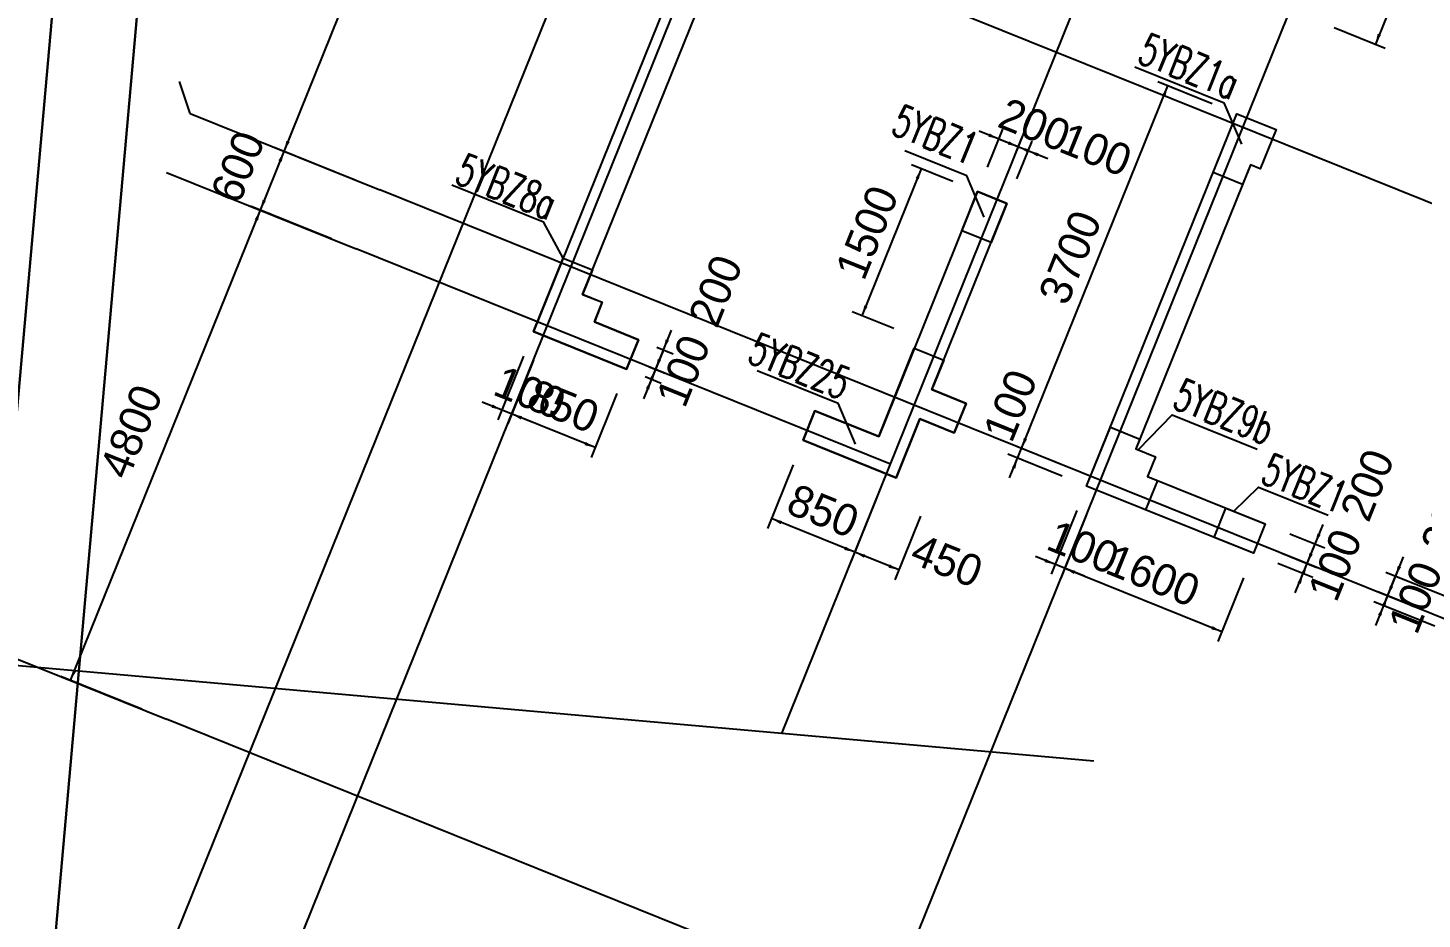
# Model space of a CAD drawing. Extents: x 387171 to 699106, y 11966 to 245688.
# Drawn here: x 522687 to 535876, y 78905 to 87340 of the extents above; entities that cross this region are included whole.
import ezdxf

# ---------------------------------------------------------------- set-up
doc = ezdxf.new("R2010")
doc.units = 0
doc.header["$LTSCALE"] = 100
doc.header["$MEASUREMENT"] = 0
doc.linetypes.add('DASHED', pattern=[19.05, 12.7, -6.35])
for name, color, linetype in [('b边缘构件', 235, 'Continuous'), ('COLU_DASH', 9, 'DASHED'), ('DOTE', 253, 'Continuous'), ('h后浇带', 51, 'Continuous'), ('L-AXIS', 3, 'Continuous'), ('wall-主楼', 2, 'Continuous'), ('Y阴影', 254, 'Continuous'), ('小尺寸', 4, 'Continuous'), ('边缘构件标注', 1, 'Continuous')]:
    doc.layers.add(name, color=color, linetype=linetype)
doc.styles.add('hztxt', font='hztxt')
doc.styles.get("Standard").update_dxf_attribs({"font": 'standard'})
doc.dimstyles.get("Standard").update_dxf_attribs({"dimtxt": 300, "dimasz": 100, "dimexe": 100, "dimexo": 250, "dimgap": 100, "dimtad": 0, "dimtoh": 1, "dimdec": 0, "dimdsep": 46, "dimcen": 0.09, "dimclrt": 7, "dimadec": 0, "dimazin": 0, "dimtfac": 1, "dimtdec": 4, "dimtofl": 0, "dimtmove": 0, "dimatfit": 3, "dimfxl": 1, "dimtolj": 1, "dimtzin": 0, "dimarcsym": 0})

# ---------------------------------------------------------------- blocks, each defined once
blk = doc.blocks.new('*D3878')
at = {"layer": 'L-AXIS', "color": 0, "linetype": 'ByBlock', "lineweight": -2}
for p, q in [((523091, 81163), (524886, 85615)), ((525560, 85343), (524793, 85652)), ((523765, 80891), (522998, 81200))]:
    blk.add_line(p, q, dxfattribs=at)
for points in [[(524886, 85615), (524864, 85516), (524833, 85528)], [(523091, 81163), (523113, 81262), (523144, 81249)]]:
    blk.add_solid(points, dxfattribs=at)
at = {"layer": 'L-AXIS', "color": 7, "linetype": 'Continuous', "lineweight": -2, "insert": (523664, 83520), "char_height": 300, "width": 790, "attachment_point": 5, "rotation": 68.0454, "style": 'hztxt'}
blk.add_mtext('4800', dxfattribs=at)
blk = doc.blocks.new('*D1708')
at = {"layer": 'L-AXIS', "color": 0, "linetype": 'ByBlock', "lineweight": -2}
for p, q in [((524886, 85615), (525110, 86171)), ((525784, 85899), (525017, 86209)), ((525560, 85343), (524793, 85652))]:
    blk.add_line(p, q, dxfattribs=at)
for points in [[(525110, 86171), (525088, 86072), (525057, 86085)], [(524886, 85615), (524908, 85714), (524938, 85701)]]:
    blk.add_solid(points, dxfattribs=at)
at = {"layer": 'L-AXIS', "color": 7, "linetype": 'Continuous', "lineweight": -2, "insert": (524673, 86024), "char_height": 300, "width": 556.67, "attachment_point": 5, "rotation": 68.0454, "style": 'hztxt'}
blk.add_mtext('600', dxfattribs=at)
blk = doc.blocks.new('*D1954')
at = {"layer": 'L-AXIS', "color": 0, "linetype": 'ByBlock', "lineweight": -2}
for p, q in [((525110, 86171), (526456, 89510)), ((527130, 89238), (526363, 89548)), ((525784, 85899), (525017, 86209))]:
    blk.add_line(p, q, dxfattribs=at)
for points in [[(526456, 89510), (526434, 89411), (526403, 89424)], [(525110, 86171), (525132, 86270), (525163, 86258)]]:
    blk.add_solid(points, dxfattribs=at)
at = {"layer": 'L-AXIS', "color": 7, "linetype": 'Continuous', "lineweight": -2, "insert": (525458, 87972), "char_height": 300, "width": 775, "attachment_point": 5, "rotation": 68.0454, "style": 'hztxt'}
blk.add_mtext('3600', dxfattribs=at)
blk = doc.blocks.new('*D93')
at = {"layer": '小尺寸', "color": 0, "linetype": 'ByBlock', "lineweight": -2}
for p, q in [((530715, 82888), (530472, 82285)), ((531132, 82719), (530889, 82116)), ((530927, 82209), (530509, 82377))]:
    blk.add_line(p, q, dxfattribs=at)
for points in [[(530509, 82377), (530608, 82355), (530596, 82325)], [(530927, 82209), (530828, 82231), (530840, 82262)]]:
    blk.add_solid(points, dxfattribs=at)
at = {"layer": '小尺寸', "color": 7, "linetype": 'Continuous', "lineweight": -2, "insert": (531380, 82296), "char_height": 300, "width": 576.67, "attachment_point": 5, "rotation": 338.0454, "style": 'hztxt'}
blk.add_mtext('450', dxfattribs=at)
blk = doc.blocks.new('*D624')
at = {"layer": '小尺寸', "color": 0, "linetype": 'ByBlock', "lineweight": -2}
for p, q in [((529927, 83205), (529684, 82602)), ((530715, 82888), (530472, 82285)), ((530509, 82377), (529721, 82695))]:
    blk.add_line(p, q, dxfattribs=at)
for points in [[(529721, 82695), (529820, 82673), (529808, 82642)], [(530509, 82377), (530410, 82399), (530423, 82430)]]:
    blk.add_solid(points, dxfattribs=at)
at = {"layer": '小尺寸', "color": 7, "linetype": 'Continuous', "lineweight": -2, "insert": (530209, 82768), "char_height": 300, "width": 566.67, "attachment_point": 5, "rotation": 338.0454, "style": 'hztxt'}
blk.add_mtext('850', dxfattribs=at)
blk = doc.blocks.new('*D2352')
at = {"layer": '小尺寸', "color": 0, "linetype": 'ByBlock', "lineweight": -2}
for p, q in [((532702, 82734), (532459, 82131)), ((533980, 81625), (532496, 82224)), ((534186, 82135), (533943, 81533))]:
    blk.add_line(p, q, dxfattribs=at)
for points in [[(532496, 82224), (532595, 82202), (532582, 82171)], [(533980, 81625), (533881, 81647), (533893, 81678)]]:
    blk.add_solid(points, dxfattribs=at)
at = {"layer": '小尺寸', "color": 7, "linetype": 'Continuous', "lineweight": -2, "insert": (533331, 82156), "char_height": 300, "width": 685, "attachment_point": 5, "rotation": 338.0454, "style": 'hztxt'}
blk.add_mtext('1600', dxfattribs=at)
blk = doc.blocks.new('*D2591')
at = {"layer": '小尺寸', "color": 0, "linetype": 'ByBlock', "lineweight": -2}
for p, q in [((532609, 82771), (532366, 82168)), ((532702, 82734), (532459, 82131)), ((532681, 82149), (532218, 82336))]:
    blk.add_line(p, q, dxfattribs=at)
for points in [[(532403, 82261), (532304, 82283), (532317, 82314)], [(532496, 82224), (532595, 82202), (532582, 82171)]]:
    blk.add_solid(points, dxfattribs=at)
at = {"layer": '小尺寸', "color": 7, "linetype": 'Continuous', "lineweight": -2, "insert": (532670, 82423), "char_height": 300, "width": 476.67, "attachment_point": 5, "rotation": 338.0454, "style": 'hztxt'}
blk.add_mtext('100', dxfattribs=at)
blk = doc.blocks.new('*D3952')
at = {"layer": '小尺寸', "color": 0, "linetype": 'ByBlock', "lineweight": -2}
for p, q in [((536667, 90246), (535433, 87185)), ((536510, 90309), (536760, 90208)), ((535044, 87342), (535526, 87148))]:
    blk.add_line(p, q, dxfattribs=at)
for points in [[(536667, 90246), (536645, 90147), (536614, 90159)], [(535433, 87185), (535455, 87284), (535486, 87272)]]:
    blk.add_solid(points, dxfattribs=at)
at = {"layer": '小尺寸', "color": 7, "linetype": 'Continuous', "lineweight": -2, "insert": (535818, 88809), "char_height": 300, "width": 780, "attachment_point": 5, "rotation": 68.0454, "style": 'hztxt'}
blk.add_mtext('3300', dxfattribs=at)
blk = doc.blocks.new('*D2533')
at = {"layer": '小尺寸', "color": 0, "linetype": 'ByBlock', "lineweight": -2}
for p, q in [((528773, 84479), (528549, 83922)), ((528638, 84318), (528791, 84256)), ((528563, 84132), (528716, 84071))]:
    blk.add_line(p, q, dxfattribs=at)
for points in [[(528698, 84293), (528720, 84392), (528751, 84380)], [(528624, 84108), (528602, 84009), (528571, 84021)]]:
    blk.add_solid(points, dxfattribs=at)
at = {"layer": '小尺寸', "color": 7, "linetype": 'Continuous', "lineweight": -2, "insert": (529192, 84851), "char_height": 300, "width": 566.67, "attachment_point": 5, "rotation": 68.0454, "style": 'hztxt'}
blk.add_mtext('200', dxfattribs=at)
blk = doc.blocks.new('*D2787')
at = {"layer": '小尺寸', "color": 0, "linetype": 'ByBlock', "lineweight": -2}
for p, q in [((528698, 84293), (528511, 83830)), ((528526, 84040), (528679, 83978)), ((528563, 84132), (528716, 84071))]:
    blk.add_line(p, q, dxfattribs=at)
for points in [[(528624, 84108), (528646, 84207), (528676, 84194)], [(528586, 84015), (528564, 83916), (528533, 83929)]]:
    blk.add_solid(points, dxfattribs=at)
at = {"layer": '小尺寸', "color": 7, "linetype": 'Continuous', "lineweight": -2, "insert": (528888, 84095), "char_height": 300, "width": 476.67, "attachment_point": 5, "rotation": 68.0454, "style": 'hztxt'}
blk.add_mtext('100', dxfattribs=at)
blk = doc.blocks.new('*D2742')
at = {"layer": '小尺寸', "color": 0, "linetype": 'ByBlock', "lineweight": -2}
for p, q in [((527469, 84196), (527226, 83593)), ((528257, 83878), (528014, 83275)), ((528052, 83368), (527263, 83686))]:
    blk.add_line(p, q, dxfattribs=at)
for points in [[(527263, 83686), (527362, 83664), (527350, 83633)], [(528052, 83368), (527953, 83390), (527965, 83421)]]:
    blk.add_solid(points, dxfattribs=at)
at = {"layer": '小尺寸', "color": 7, "linetype": 'Continuous', "lineweight": -2, "insert": (527751, 83759), "char_height": 300, "width": 566.67, "attachment_point": 5, "rotation": 338.0454, "style": 'hztxt'}
blk.add_mtext('850', dxfattribs=at)
blk = doc.blocks.new('*D2971')
at = {"layer": '小尺寸', "color": 0, "linetype": 'ByBlock', "lineweight": -2}
for p, q in [((527376, 84233), (527133, 83631)), ((527469, 84196), (527226, 83593)), ((527449, 83611), (526985, 83798))]:
    blk.add_line(p, q, dxfattribs=at)
for points in [[(527170, 83723), (527072, 83745), (527084, 83776)], [(527263, 83686), (527362, 83664), (527350, 83633)]]:
    blk.add_solid(points, dxfattribs=at)
at = {"layer": '小尺寸', "color": 7, "linetype": 'Continuous', "lineweight": -2, "insert": (527437, 83886), "char_height": 300, "width": 476.67, "attachment_point": 5, "rotation": 338.0454, "style": 'hztxt'}
blk.add_mtext('100', dxfattribs=at)
blk = doc.blocks.new('*D1833')
at = {"layer": '小尺寸', "color": 0, "linetype": 'ByBlock', "lineweight": -2}
for p, q in [((531974, 83081), (532161, 83544)), ((532508, 83189), (531994, 83396)), ((532470, 83096), (531956, 83304))]:
    blk.add_line(p, q, dxfattribs=at)
for points in [[(532086, 83359), (532108, 83458), (532139, 83446)], [(532049, 83266), (532027, 83167), (531996, 83180)]]:
    blk.add_solid(points, dxfattribs=at)
at = {"layer": '小尺寸', "color": 7, "linetype": 'Continuous', "lineweight": -2, "insert": (531981, 83766), "char_height": 300, "width": 476.67, "attachment_point": 5, "rotation": 68.0454, "style": 'hztxt'}
blk.add_mtext('100', dxfattribs=at)
blk = doc.blocks.new('*D2092')
at = {"layer": '小尺寸', "color": 0, "linetype": 'ByBlock', "lineweight": -2}
for p, q in [((532086, 83359), (533470, 86791)), ((533891, 86621), (533377, 86828)), ((532508, 83189), (531994, 83396))]:
    blk.add_line(p, q, dxfattribs=at)
for points in [[(533470, 86791), (533448, 86692), (533417, 86704)], [(532086, 83359), (532108, 83458), (532139, 83446)]]:
    blk.add_solid(points, dxfattribs=at)
at = {"layer": '小尺寸', "color": 7, "linetype": 'Continuous', "lineweight": -2, "insert": (532546, 85168), "char_height": 300, "width": 780, "attachment_point": 5, "rotation": 68.0454, "style": 'hztxt'}
blk.add_mtext('3700', dxfattribs=at)
blk = doc.blocks.new('*D335')
at = {"layer": '小尺寸', "color": 0, "linetype": 'ByBlock', "lineweight": -2}
for p, q in [((531137, 86006), (530577, 84615)), ((531438, 85885), (531045, 86043)), ((530877, 84493), (530484, 84652))]:
    blk.add_line(p, q, dxfattribs=at)
for points in [[(531137, 86006), (531115, 85907), (531085, 85919)], [(530577, 84615), (530599, 84714), (530629, 84701)]]:
    blk.add_solid(points, dxfattribs=at)
at = {"layer": '小尺寸', "color": 7, "linetype": 'Continuous', "lineweight": -2, "insert": (530625, 85404), "char_height": 300, "width": 690, "attachment_point": 5, "rotation": 68.0454, "style": 'hztxt'}
blk.add_mtext('1500', dxfattribs=at)
blk = doc.blocks.new('*D1069')
at = {"layer": '小尺寸', "color": 0, "linetype": 'ByBlock', "lineweight": -2}
for p, q in [((535437, 81685), (535623, 82149)), ((535995, 81676), (535419, 81908)), ((535878, 81831), (535456, 82001))]:
    blk.add_line(p, q, dxfattribs=at)
for points in [[(535549, 81963), (535571, 82062), (535602, 82050)], [(535511, 81871), (535489, 81772), (535458, 81784)]]:
    blk.add_solid(points, dxfattribs=at)
at = {"layer": '小尺寸', "color": 7, "linetype": 'Continuous', "lineweight": -2, "insert": (535813, 81950), "char_height": 300, "width": 476.67, "attachment_point": 5, "rotation": 68.0454, "style": 'hztxt'}
blk.add_mtext('100', dxfattribs=at)
blk = doc.blocks.new('*D1032')
at = {"layer": '小尺寸', "color": 0, "linetype": 'ByBlock', "lineweight": -2}
for p, q in [((535474, 81778), (535698, 82334)), ((536107, 81954), (535531, 82186)), ((535878, 81831), (535456, 82001))]:
    blk.add_line(p, q, dxfattribs=at)
for points in [[(535623, 82149), (535645, 82248), (535676, 82235)], [(535549, 81963), (535527, 81864), (535496, 81877)]]:
    blk.add_solid(points, dxfattribs=at)
at = {"layer": '小尺寸', "color": 7, "linetype": 'Continuous', "lineweight": -2, "insert": (536118, 82706), "char_height": 300, "width": 566.67, "attachment_point": 5, "rotation": 68.0454, "style": 'hztxt'}
blk.add_mtext('200', dxfattribs=at)
blk = doc.blocks.new('*D3480')
at = {"layer": '小尺寸', "color": 0, "linetype": 'ByBlock', "lineweight": -2}
for p, q in [((534676, 81992), (534863, 82455)), ((534548, 82367), (534881, 82233)), ((534511, 82274), (534843, 82140))]:
    blk.add_line(p, q, dxfattribs=at)
for points in [[(534788, 82270), (534810, 82369), (534841, 82357)], [(534751, 82177), (534729, 82078), (534698, 82091)]]:
    blk.add_solid(points, dxfattribs=at)
at = {"layer": '小尺寸', "color": 7, "linetype": 'Continuous', "lineweight": -2, "insert": (535052, 82257), "char_height": 300, "width": 476.67, "attachment_point": 5, "rotation": 68.0454, "style": 'hztxt'}
blk.add_mtext('100', dxfattribs=at)
blk = doc.blocks.new('*D3722')
at = {"layer": '小尺寸', "color": 0, "linetype": 'ByBlock', "lineweight": -2}
for p, q in [((534713, 82084), (534938, 82641)), ((534623, 82552), (534955, 82418)), ((534548, 82367), (534881, 82233))]:
    blk.add_line(p, q, dxfattribs=at)
for points in [[(534863, 82455), (534885, 82554), (534916, 82542)], [(534788, 82270), (534766, 82171), (534735, 82183)]]:
    blk.add_solid(points, dxfattribs=at)
at = {"layer": '小尺寸', "color": 7, "linetype": 'Continuous', "lineweight": -2, "insert": (535357, 83013), "char_height": 300, "width": 566.67, "attachment_point": 5, "rotation": 68.0454, "style": 'hztxt'}
blk.add_mtext('200', dxfattribs=at)
blk = doc.blocks.new('*D2540')
at = {"layer": '小尺寸', "color": 0, "linetype": 'ByBlock', "lineweight": -2}
for p, q in [((532334, 86101), (531870, 86288)), ((531949, 85948), (532093, 86306)), ((532042, 85911), (532186, 86269))]:
    blk.add_line(p, q, dxfattribs=at)
for points in [[(532056, 86214), (531957, 86236), (531969, 86266)], [(532149, 86176), (532248, 86154), (532235, 86123)]]:
    blk.add_solid(points, dxfattribs=at)
at = {"layer": '小尺寸', "color": 7, "linetype": 'Continuous', "lineweight": -2, "insert": (532789, 86187), "char_height": 300, "width": 476.67, "attachment_point": 5, "rotation": 338.0454, "style": 'hztxt'}
blk.add_mtext('100', dxfattribs=at)
blk = doc.blocks.new('*D2791')
at = {"layer": '小尺寸', "color": 0, "linetype": 'ByBlock', "lineweight": -2}
for p, q in [((532241, 86139), (531685, 86363)), ((531763, 86023), (531908, 86381)), ((531949, 85948), (532093, 86306))]:
    blk.add_line(p, q, dxfattribs=at)
for points in [[(531870, 86288), (531771, 86310), (531784, 86341)], [(532056, 86214), (532155, 86192), (532142, 86161)]]:
    blk.add_solid(points, dxfattribs=at)
at = {"layer": '小尺寸', "color": 7, "linetype": 'Continuous', "lineweight": -2, "insert": (532210, 86421), "char_height": 300, "width": 566.67, "attachment_point": 5, "rotation": 338.0454, "style": 'hztxt'}
blk.add_mtext('200', dxfattribs=at)
blk = doc.blocks.new('后浇带现场')
at = {"color": 6, "lineweight": 30}
for points in [[(703006, 581720), (706851, 625070)], [(703803, 581649), (707583, 624270)]]:
    blk.add_lwpolyline(points, dxfattribs=at)
at = {"layer": 'h后浇带', "color": 1}
blk.add_line((706457, 611569), (703803, 581649), dxfattribs=at)

msp = doc.modelspace()

# ---------------------------------------------------------------- hatches: boundary and pattern name
at = {"layer": 'Y阴影'}
h = msp.add_hatch(dxfattribs=at)
h.set_pattern_fill('ANSI31', color=256, scale=25, angle=-21.95462, style=0)
h.set_pattern_definition([])
h.paths.add_polyline_path([(534176.9, 85858.7), (533898.7, 85970.9), (534123, 86527.3), (534494, 86377.8), (534344.5, 86006.8), (534251.7, 86044.2)], flags=0)
h = msp.add_hatch(dxfattribs=at)
h.set_pattern_fill('ANSI31', color=256, scale=25, angle=-21.95462, style=0)
h.set_pattern_definition([])
h.paths.add_polyline_path([(531948.1, 85678.9), (531798.6, 85308), (531520.3, 85420.1), (531669.9, 85791.1)], flags=0)
h = msp.add_hatch(dxfattribs=at)
h.set_pattern_fill('ANSI31', color=256, scale=25, angle=-21.95462, style=0)
h.set_pattern_definition([])
h.paths.add_polyline_path([(528350.7, 84110.2), (527469.6, 84465.3), (527750, 85160.9), (528028.2, 85048.8), (527934.9, 84817.2), (528120.4, 84742.4), (528045.5, 84556.6), (528462.9, 84388.4)], flags=0)
h = msp.add_hatch(dxfattribs=at)
h.set_pattern_fill('ANSI31', color=256, scale=25, angle=-21.95462, style=0)
h.set_pattern_definition([])
h.paths.add_polyline_path([(531562.4, 83785.9), (531450.2, 83507.6), (531125.6, 83638.5), (530901.3, 83082), (530020.2, 83437.2), (530132.3, 83715.4), (530735.2, 83472.4), (531071.7, 84307.2), (531349.9, 84195), (531237.7, 83916.7)], flags=0)
h = msp.add_hatch(dxfattribs=at)
h.set_pattern_fill('ANSI31', color=256, scale=25, angle=-21.95462, style=0)
h.set_pattern_definition([])
h.paths.add_polyline_path([(532926.6, 83559.4), (533204.9, 83447.2), (533167.6, 83354.8), (533353.1, 83280), (533278.3, 83094.5), (533370.9, 83056.8), (533258.8, 82778.6), (532702.3, 83002.9)], flags=0)
h = msp.add_hatch(dxfattribs=at)
h.set_pattern_fill('ANSI31', color=256, scale=25, angle=-21.95462, style=0)
h.set_pattern_definition([])
h.paths.add_polyline_path([(534391.2, 82645.6), (534279, 82367.3), (533908, 82516.9), (534020.2, 82795.1)], flags=0)

# ---------------------------------------------------------------- linework, layer by layer
at = {"layer": 'b边缘构件'}
for points in [[(534176.9, 85858.7), (533898.7, 85970.9), (534123, 86527.3), (534494, 86377.8), (534344.5, 86006.8), (534251.7, 86044.2), (534176.9, 85858.7)], [(531948.1, 85678.9), (531798.6, 85308), (531520.3, 85420.1), (531669.9, 85791.1), (531948.1, 85678.9)], [(531562.4, 83785.9), (531450.2, 83507.6), (531125.6, 83638.5), (530901.3, 83082), (530020.2, 83437.2), (530132.3, 83715.4), (530735.2, 83472.4), (531071.7, 84307.2), (531349.9, 84195), (531237.7, 83916.7), (531562.4, 83785.9)], [(534391.2, 82645.6), (534279, 82367.3), (533908, 82516.9), (534020.2, 82795.1), (534391.2, 82645.6)]]:
    msp.add_lwpolyline(points, dxfattribs=at)
for points in [[(528350.7, 84110.2), (527469.6, 84465.3), (527750, 85160.9), (528028.2, 85048.8), (527934.9, 84817.2), (528120.4, 84742.4), (528045.5, 84556.6), (528462.9, 84388.4)], [(532926.6, 83559.4), (533204.9, 83447.2), (533167.6, 83354.8), (533353.1, 83280), (533278.3, 83094.5), (533370.9, 83056.8), (533258.8, 82778.6), (532702.3, 83002.9)]]:
    msp.add_lwpolyline(points, close=True, dxfattribs=at)
at = {"layer": 'COLU_DASH'}
msp.add_line((534176.9, 85858.7), (533898.7, 85970.9), dxfattribs=at)
at = {"layer": 'DOTE'}
for p, q in [((529818.1, 80662.4), (536704.5, 97745.8)), ((522455.3, 74700.8), (530841.6, 95505.2)), ((523475.5, 74289.6), (530291.6, 91198.5)), ((528483.9, 72270.7), (535860.8, 90570.9)), ((555881.4, 77648.6), (527362, 89144.9)), ((536727.9, 81488), (526016.1, 85806)), ((530845.9, 83212.1), (525791.8, 85249.5)), ((532770.8, 80400.5), (512310.2, 82215.2)), ((539160.8, 74685), (523997.2, 80797.6))]:
    msp.add_line(p, q, dxfattribs=at)
at = {"layer": 'L-AXIS'}
for p, q in [((524223.5, 86528.6), (524120.5, 86833.6)), ((524223.5, 86528.6), (526016.1, 85806)), ((523999.2, 85972.1), (525791.8, 85249.5)), ((522204.6, 81520.2), (523997.2, 80797.6))]:
    msp.add_line(p, q, dxfattribs=at)
at = {"layer": 'wall-主楼'}
for points in [[(529492.8, 91089.3), (529567.6, 91274.8), (531515.3, 90489.6), (531627.5, 90767.9), (530607.2, 91179.1), (530831.6, 91735.6), (530553.3, 91847.8), (530329, 91291.3), (529216, 91739.9), (528019.6, 88772), (529039.8, 88360.7), (527469.6, 84465.3), (528350.7, 84110.2), (528462.9, 84388.4), (528045.5, 84556.6), (528120.3, 84742.1), (527934.8, 84816.9), (529430.3, 88526.8), (528595.5, 88863.3), (528670.3, 89048.8), (528484.8, 89123.6), (529307.3, 91164)], [(533278.2, 83094.2), (534391.2, 82645.6), (534279, 82367.3), (532702.3, 83002.9), (534123, 86527.3), (534494, 86377.8), (534344.5, 86006.8), (534251.7, 86044.2), (533167.5, 83354.5), (533353, 83279.7)]]:
    msp.add_lwpolyline(points, close=True, dxfattribs=at)
msp.add_lwpolyline([(530020.2, 83437.2), (530901.3, 83082), (531125.6, 83638.5), (531450.2, 83507.6), (531562.4, 83785.9), (531237.7, 83916.7), (531948.1, 85678.9), (531669.9, 85791.1), (530959.5, 84028.9), (530735.2, 83472.4), (530132.3, 83715.4), (530020.2, 83437.2)], dxfattribs=at)
at = {"layer": '边缘构件标注', "color": 200}
for p, q in [((533158.8, 86969.9), (534002.6, 86629.8)), ((534168.7, 86239.4), (534002.6, 86629.8)), ((526698.2, 85854.5), (527565.2, 85505)), ((527750, 85160.9), (527565.2, 85505)), ((529585.6, 84097.6), (530350.7, 83789.1)), ((530516.8, 83398.7), (530350.7, 83789.1)), ((533509.9, 83678.9), (533188.1, 83346.2)), ((533509.9, 83678.9), (534316.4, 83353.8))]:
    msp.add_line(p, q, dxfattribs=at)
for points in [[(531734.2, 85549.5), (531568.1, 85939.9), (530983.8, 86175.5)], [(534094.1, 82765.3), (534329, 82994.1), (534988.4, 82728.3)]]:
    msp.add_lwpolyline(points, dxfattribs=at)

# ---------------------------------------------------------------- block references
at = {"color": 3, "lineweight": 30}
msp.add_blockref('后浇带现场', (-182998.7, -527042.1), dxfattribs=at)

# ---------------------------------------------------------------- texts
at = {"layer": '边缘构件标注', "color": 200, "width": 0.7}
for s, p in [('5YBZ1a', (533168.9, 87018.9)), ('5YBZ1', (530838.6, 86341.9)), ('5YBZ8a', (526710.6, 85879.8)), ('5YBZ25', (529478.9, 84182.6)), ('5YBZ9b', (533499.3, 83749.4)), ('5YBZ1', (534333.3, 83041.1))]:
    msp.add_text(s, height=300, rotation=338.04538, dxfattribs=at).set_placement(p)

# ---------------------------------------------------------------- dimensions: what is measured, and where the dimension line sits
at = {"layer": 'L-AXIS'}
for base, p1, p2, picture, middle in [((526455.8, 89510.2), (526016.1, 85806), (527362, 89144.9), '*D1954', (525458.2, 87971.6)), ((525109.9, 86171.3), (525791.8, 85249.5), (526016.1, 85806), '*D1708', (524673.1, 86023.9)), ((524885.6, 85614.8), (523997.2, 80797.6), (525791.8, 85249.5), '*D3878', (523663.7, 83519.7))]:
    dim = msp.add_linear_dim(base=base, p1=p1, p2=p2, angle=68.04538, dimstyle='Standard', dxfattribs=at)
    dim.commit()
    dim.dimension.update_dxf_attribs({"geometry": picture, "text_midpoint": middle})
at = {"layer": '小尺寸'}
for base, p1, p2, angle, picture, middle in [((535433.2, 87185.2), (536278.2, 90402.6), (534812.5, 87435.4), 68.04538, '*D3952', (535818.2, 88809)), ((533469.8, 86790.7), (532739.7, 83095.7), (534123, 86527.3), 68.04538, '*D2092', (532546.2, 85168.3)), ((531870.3, 86288.3), (531855.4, 85716.3), (531669.9, 85791.1), 158.04538, '*D2791', (531761.5, 86601.8)), ((532055.8, 86213.6), (531948.1, 85678.9), (531855.4, 85716.3), 158.04538, '*D2540', (532429.3, 86332.6)), ((530576.6, 84614.5), (531669.9, 85791.1), (531109, 84399.9), 68.04538, '*D335', (530625.1, 85403.6)), ((528623.6, 84108), (528406, 84411.3), (528331.2, 84225.8), 68.04538, '*D2533', (529011.8, 84402.3)), ((527170.5, 83723.4), (527562.3, 84428), (527469.6, 84465.3), 158.04538, '*D2971', (527076.7, 84030.7)), ((527263.2, 83686), (528350.7, 84110.2), (527562.3, 84428), 158.04538, '*D2742', (527750.9, 83758.9)), ((528586.2, 84015.2), (528331.2, 84225.8), (528293.8, 84133.1), 68.04538, '*D2787', (528742.6, 83734.5)), ((532086.4, 83359), (532702.3, 83002.9), (532739.7, 83095.7), 68.04538, '*D1833', (531835.9, 83406.1)), ((534862.7, 82455.5), (534316.4, 82460.1), (534391.2, 82645.6), 68.04538, '*D3722', (535176.1, 82564.3)), ((535623.5, 82148.8), (536109.9, 81737.1), (536338.9, 81860.4), 68.04538, '*D1032', (535936.9, 82257.6)), ((534788, 82270), (534279, 82367.3), (534316.4, 82460.1), 68.04538, '*D3480', (534907, 81896.5)), ((535548.7, 81963.3), (536226.7, 81582.2), (536109.9, 81737.1), 68.04538, '*D1069', (535667.7, 81589.8))]:
    dim = msp.add_linear_dim(base=base, p1=p1, p2=p2, angle=angle, dimstyle='Standard', dxfattribs=at)
    dim.commit()
    dim.dimension.update_dxf_attribs({"geometry": picture, "text_midpoint": middle})
for p1, p2, picture, middle in [((530808.5, 83119.4), (530020.2, 83437.2), '*D624', (530208.7, 82768.2)), ((531225.9, 82951.2), (530808.5, 83119.4), '*D93', (530811.6, 82525.2)), ((532795, 82965.5), (532702.3, 83002.9), '*D2591', (532309.4, 82568.3)), ((534279, 82367.3), (532795, 82965.5), '*D2352', (533331.4, 82156.3))]:
    dim = msp.add_aligned_dim(p1=p1, p2=p2, distance=800, dimstyle='Standard', dxfattribs=at)
    dim.commit()
    dim.dimension.update_dxf_attribs({"geometry": picture, "text_midpoint": middle})

doc.saveas('drawing.dxf')
